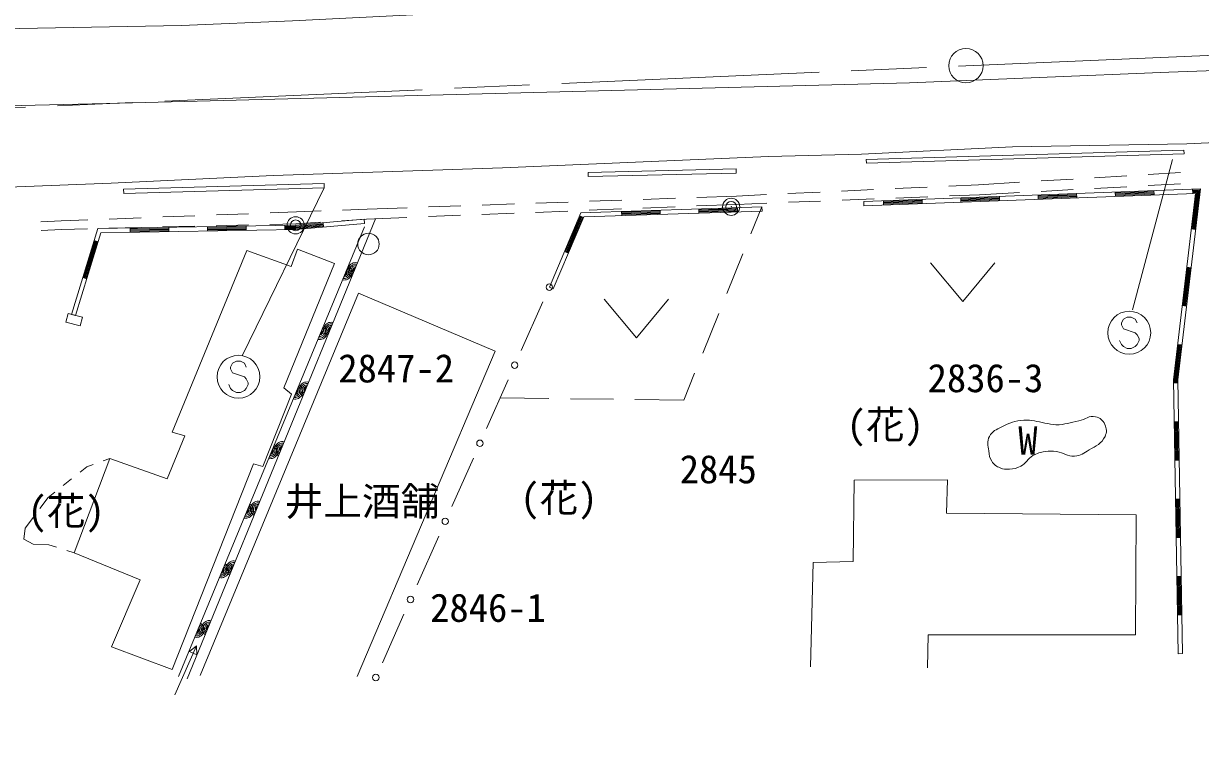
# Model space of a CAD drawing. Units: millimetres, scale not verified. Extents: x 40000 to 680000, y 20000 to 380000.
# Drawn here: x 324500 to 379308, y 247129 to 281200 of the extents above; entities that cross this region are included whole.
import ezdxf
from ezdxf.enums import TextEntityAlignment as Align

# ---------------------------------------------------------------- set-up
doc = ezdxf.new("R2010")
doc.units = ezdxf.units.MM
doc.header["$LTSCALE"] = 1000
doc.header["$PDMODE"] = 32
doc.header["$PDSIZE"] = 500
doc.linetypes.add('CHAIN', pattern=[18.5, 12, -1.5, 3.5, -1.5])
for name, color, linetype, lineweight in [('M-BGD', 7, 'Continuous', 13), ('M-BMK', 2, 'CHAIN', 13), ('M-BMK-OTRS', 5, 'Continuous', 13), ('M-BMK-ROW', 30, 'Continuous', 13), ('M-BMK-SRVR', 3, 'Continuous', 13), ('M-STR-HTXT', 7, 'Continuous', 13), ('M-STR-STRC', 7, 'Continuous', 13)]:
    doc.layers.add(name, color=color, linetype=linetype, lineweight=lineweight)
doc.layers.add('M-BMK-HTXT', color=7, linetype='Continuous')
doc.styles.add('ＭＳ ゴシック', font='')
doc.styles.get('ＭＳ ゴシック').set_extended_font_data('MS Gothic')

msp = doc.modelspace()

# ---------------------------------------------------------------- linework, layer by layer
at = {"layer": 'M-BGD'}
for p, q in [((374378, 274023), (375875, 274113)), ((376874, 274173), (378371, 274263)), ((379306, 273504), (363626, 272919)), ((365087, 273516), (366586, 273587)), ((367584, 273634), (368971, 273699)), ((368971, 273699), (370884, 273814)), ((371883, 273873), (373380, 273963)), ((374381, 273522), (375878, 273602)), ((376877, 273656), (378375, 273736)), ((378248, 264609), (379306, 273504)), ((350857, 272926), (352356, 272979)), ((353355, 273015), (354854, 273068)), ((355854, 273103), (357707, 273169)), ((357707, 273169), (359094, 273234)), ((360093, 273281), (361591, 273352)), ((362590, 273399), (364088, 273469)), ((362618, 272978), (364117, 273037)), ((379079, 273295), (363633, 272719)), ((364548, 272953), (364555, 272753)), ((366348, 272980), (364549, 272913)), ((365116, 273077), (366615, 273137)), ((366354, 272820), (366346, 273020)), ((367614, 273177), (369012, 273233)), ((368145, 273087), (368153, 272888)), ((369945, 273115), (368147, 273047)), ((369947, 273075), (368148, 273007)), ((369948, 273035), (368150, 272967)), ((369950, 272995), (368151, 272927)), ((369012, 273233), (370886, 273334)), ((369951, 272955), (369944, 273155)), ((371743, 273222), (371750, 273022)), ((373543, 273249), (371744, 273182)), ((373544, 273209), (371746, 273142)), ((373546, 273169), (371747, 273102)), ((373547, 273129), (371749, 273062)), ((371884, 273387), (373382, 273468)), ((373549, 273089), (373541, 273289)), ((375340, 273356), (375348, 273156)), ((377140, 273383), (375342, 273316)), ((377142, 273343), (375343, 273276)), ((377143, 273303), (375345, 273236)), ((377145, 273263), (375346, 273196)), ((377146, 273223), (377139, 273423)), ((378048, 264619), (379079, 273295)), ((378923, 271637), (379125, 273337)), ((378945, 273290), (378938, 273490)), ((379260, 273462), (378939, 273450)), ((378941, 273410), (379215, 273420)), ((379170, 273379), (378942, 273370)), ((378944, 273330), (379125, 273337)), ((379170, 273379), (378962, 271632)), ((379002, 271627), (379215, 273420)), ((379260, 273462), (379042, 271623)), ((335981, 272388), (337214, 272435)), ((337214, 272435), (338362, 272478)), ((339361, 272516), (340509, 272560)), ((340509, 272560), (342362, 272625)), ((343362, 272661), (344861, 272714)), ((345860, 272749), (347359, 272802)), ((348348, 272411), (349846, 272471)), ((348359, 272838), (349858, 272891)), ((350458, 272394), (358884, 272671)), ((350592, 272198), (358891, 272471)), ((350846, 272510), (352344, 272569)), ((352349, 272456), (352355, 272256)), ((352350, 272416), (354149, 272475)), ((352352, 272376), (354151, 272435)), ((353344, 272609), (354842, 272668)), ((354154, 272315), (354148, 272515)), ((355842, 272708), (357723, 272782)), ((355947, 272574), (355954, 272374)), ((355948, 272534), (357747, 272593)), ((355950, 272494), (357749, 272553)), ((355951, 272454), (357750, 272513)), ((355952, 272414), (357751, 272473)), ((357723, 272782), (359121, 272838)), ((357753, 272433), (357746, 272633)), ((358376, 271414), (358884, 272671)), ((358884, 272671), (358891, 272471)), ((360120, 272878), (361619, 272938)), ((363633, 272719), (363626, 272919)), ((366349, 272940), (364551, 272873)), ((366351, 272900), (364552, 272833)), ((366352, 272860), (364554, 272793)), ((325300, 271967), (326254, 272014)), ((326254, 272014), (327487, 272062)), ((328486, 272100), (329985, 272158)), ((330985, 272196), (332483, 272253)), ((340884, 272116), (332126, 250695)), ((333483, 272292), (334982, 272349)), ((335974, 271849), (337178, 271878)), ((337171, 271807), (340365, 272093)), ((338461, 271882), (337173, 271767)), ((337178, 271878), (338325, 271955)), ((337182, 271607), (340383, 271893)), ((338458, 271922), (338476, 271723)), ((339323, 272022), (340471, 272100)), ((340365, 272093), (340383, 271893)), ((340471, 272100), (342352, 272174)), ((343351, 272214), (344850, 272273)), ((345849, 272312), (347348, 272372)), ((348986, 268930), (350458, 272394)), ((349170, 268852), (350592, 272198)), ((349727, 270571), (350431, 272227)), ((349764, 270555), (350468, 272212)), ((349801, 270540), (350505, 272196)), ((349837, 270524), (350541, 272180)), ((350578, 272165), (350394, 272243)), ((352353, 272336), (354152, 272395)), ((352354, 272296), (354153, 272355)), ((325318, 271570), (326272, 271617)), ((326272, 271617), (327476, 271646)), ((326730, 267661), (327953, 271657)), ((326921, 267602), (328102, 271460)), ((327953, 271657), (337171, 271807)), ((328102, 271460), (337182, 271607)), ((328476, 271670), (329975, 271706)), ((329464, 271682), (329467, 271482)), ((329465, 271642), (331264, 271671)), ((329465, 271602), (331265, 271631)), ((329466, 271562), (331266, 271591)), ((329466, 271522), (331266, 271551)), ((330975, 271730), (332475, 271765)), ((331267, 271511), (331264, 271711)), ((331717, 250810), (340372, 271741)), ((333063, 271740), (333067, 271540)), ((333064, 271700), (334864, 271729)), ((333065, 271660), (334864, 271689)), ((333065, 271620), (334865, 271649)), ((333066, 271580), (334866, 271609)), ((333474, 271789), (334974, 271825)), ((334866, 271569), (334863, 271769)), ((336663, 271798), (336666, 271598)), ((336664, 271758), (337173, 271767)), ((337175, 271727), (336664, 271718)), ((336665, 271678), (337177, 271687)), ((337180, 271647), (336666, 271638)), ((337175, 271727), (338465, 271842)), ((338468, 271802), (337177, 271687)), ((337180, 271647), (338472, 271762)), ((378883, 271641), (379081, 271618)), ((327295, 269370), (327822, 271091)), ((327333, 269358), (327860, 271080)), ((327371, 269347), (327898, 271068)), ((327410, 269335), (327936, 271056)), ((327975, 271044), (327783, 271103)), ((349690, 270586), (349874, 270508)), ((357252, 268633), (358002, 270487)), ((366736, 270056), (368236, 268256)), ((368236, 268256), (369736, 270056)), ((378498, 268062), (378710, 269849)), ((378537, 268057), (378750, 269845)), ((378577, 268052), (378789, 269840)), ((378617, 268048), (378829, 269835)), ((378869, 269830), (378670, 269854)), ((327257, 269382), (327448, 269323)), ((348986, 268930), (349170, 268852)), ((347675, 265980), (348681, 268245)), ((351541, 268373), (353041, 266573)), ((353041, 266573), (354541, 268373)), ((378458, 268067), (378656, 268043)), ((326730, 267661), (326921, 267602)), ((356127, 265852), (356877, 267706)), ((375902, 267533), (375720, 267442)), ((376084, 267533), (375902, 267533)), ((376266, 267442), (376084, 267533)), ((375720, 267442), (375629, 267260)), ((375629, 267260), (375629, 267169)), ((375629, 267169), (375720, 266987)), ((375720, 266987), (376266, 266805)), ((376357, 267260), (376266, 267442)), ((375629, 266260), (375538, 266442)), ((376266, 266805), (376357, 266715)), ((376357, 266715), (376447, 266533)), ((376447, 266442), (376357, 266260)), ((376447, 266533), (376447, 266442)), ((375720, 266169), (375629, 266260)), ((375902, 266078), (375720, 266169)), ((376084, 266078), (375902, 266078)), ((376266, 266169), (376084, 266078)), ((376357, 266260), (376266, 266169)), ((378283, 266261), (378088, 264617)), ((378128, 264615), (378323, 266256)), ((378363, 266252), (378168, 264613)), ((378208, 264611), (378403, 266247)), ((378244, 266266), (378442, 266242)), ((334236, 265391), (334145, 265209)), ((334418, 265482), (334236, 265391)), ((334600, 265482), (334418, 265482)), ((334782, 265391), (334600, 265482)), ((334873, 265209), (334782, 265391)), ((334145, 265209), (334145, 265119)), ((334145, 265119), (334236, 264937)), ((334236, 264937), (334782, 264755)), ((334782, 264755), (334873, 264664)), ((355244, 263669), (355752, 264925)), ((334145, 264209), (334054, 264391)), ((334236, 264119), (334145, 264209)), ((334873, 264209), (334782, 264119)), ((334873, 264664), (334964, 264482)), ((334964, 264391), (334873, 264209)), ((334964, 264482), (334964, 264391)), ((346059, 262346), (347065, 264610)), ((378267, 251866), (378048, 264619)), ((378051, 264464), (378251, 264467)), ((378091, 264464), (378088, 264617)), ((378128, 264615), (378131, 264465)), ((378171, 264466), (378168, 264613)), ((378208, 264611), (378211, 264466)), ((378467, 251869), (378248, 264609)), ((334418, 264028), (334236, 264119)), ((334600, 264028), (334418, 264028)), ((334782, 264119), (334600, 264028)), ((346694, 263776), (348969, 263747)), ((349969, 263735), (351969, 263710)), ((352969, 263697), (355244, 263669)), ((378281, 262667), (378082, 262664)), ((378152, 260865), (378122, 262665)), ((378192, 260866), (378162, 262665)), ((378232, 260866), (378202, 262666)), ((378272, 260867), (378242, 262667)), ((328517, 260959), (328213, 260846)), ((344443, 258711), (345449, 260975)), ((327440, 260559), (327132, 260316)), ((327744, 260672), (327440, 260559)), ((378112, 260864), (378312, 260868)), ((326740, 260005), (326348, 259695)), ((325956, 259385), (325648, 259141)), ((325648, 259141), (325261, 258625)), ((378343, 259068), (378143, 259065)), ((378214, 257265), (378183, 259065)), ((378254, 257266), (378223, 259066)), ((378294, 257267), (378263, 259067)), ((378334, 257268), (378303, 259067)), ((324961, 258225), (324573, 257708)), ((324573, 257708), (324511, 257194)), ((324511, 257194), (324947, 256960)), ((342827, 255076), (343833, 257340)), ((378174, 257265), (378374, 257268)), ((324947, 256960), (325679, 256929)), ((325679, 256929), (326031, 256821)), ((326509, 256674), (326861, 256565)), ((378405, 255468), (378205, 255465)), ((378276, 253666), (378245, 255466)), ((378316, 253667), (378285, 255466)), ((378356, 253667), (378325, 255467)), ((378396, 253668), (378365, 255468)), ((341211, 251441), (342217, 253706)), ((378236, 253665), (378436, 253669)), ((331544, 249944), (332550, 252233)), ((332227, 251965), (332550, 252233)), ((332550, 252233), (332571, 251814)), ((332571, 251814), (332227, 251965)), ((378267, 251866), (378467, 251869))]:
    msp.add_line(p, q, dxfattribs=at)
for points in [[(363746, 274878), (378541, 275313), (378547, 275134), (363751, 274699)], [(350794, 274271), (357685, 274432), (357689, 274236), (350799, 274075)], [(329158, 273493), (338498, 273760), (338504, 273552), (329164, 273285)], [(334904, 270638), (336960, 269890), (337261, 270700), (338975, 270036), (336628, 264240), (336976, 263950), (335636, 260574), (335210, 260709), (331420, 251134), (328595, 252183), (329935, 255309), (326861, 256565), (328517, 260959), (331186, 260013), (332006, 262014), (331414, 262180)], [(326580, 267700), (327244, 267525), (327140, 267129), (326475, 267305)]]:
    msp.add_lwpolyline(points, close=True, dxfattribs=at)
for points in [[(332723, 250855), (340097, 268641), (346461, 265946), (340035, 250809)], [(361144, 251261), (361268, 256111), (363127, 256153), (363184, 259946), (367529, 259965), (367481, 258414), (376316, 258332), (376280, 252742), (366622, 252750), (366591, 251213)]]:
    msp.add_lwpolyline(points, dxfattribs=at)
for centre, radius in [((340563, 270936), 500), ((348986, 268930), 150), ((375993, 266805), 1000), ((334509, 264755), 1000), ((347370, 265295), 150), ((345754, 261660), 150), ((344138, 258026), 150), ((342522, 254391), 150), ((340906, 250756), 150)]:
    msp.add_circle(centre, radius, dxfattribs=at)
for centre, radius, start, end in [((339434, 269613), 354, 256.331, 58.7362), ((339434, 269613), 283, 258.555, 56.5121), ((339434, 269613), 212, 262.3014, 52.7658), ((339434, 269613), 142, 270.0131, 45.0541), ((339434, 269613), 100, 280.3308, 34.7364), ((339961, 269715), 354, 76.5593, 238.9645), ((339961, 269715), 283, 78.7833, 236.7404), ((339961, 269715), 212, 82.5297, 232.9941), ((339961, 269715), 142, 90.2414, 225.2824), ((339961, 269715), 100, 100.559, 214.9647), ((338287, 266841), 354, 256.331, 58.7362), ((338287, 266841), 283, 258.555, 56.5121), ((338287, 266841), 212, 262.3014, 52.7658), ((338287, 266841), 142, 270.0131, 45.0541), ((338826, 266939), 354, 76.5593, 238.9645), ((338826, 266939), 283, 78.7833, 236.7404), ((338826, 266939), 212, 82.5297, 232.9941), ((338826, 266939), 142, 90.2414, 225.2824), ((338826, 266939), 100, 100.559, 214.9647), ((338287, 266841), 100, 280.3308, 34.7364), ((337141, 264068), 354, 256.331, 58.7362), ((337141, 264068), 283, 258.555, 56.5121), ((337141, 264068), 212, 262.3014, 52.7658), ((337690, 264162), 354, 76.5593, 238.9645), ((337690, 264162), 283, 78.7833, 236.7404), ((337690, 264162), 212, 82.5297, 232.9941), ((337690, 264162), 142, 90.2414, 225.2824), ((337690, 264162), 100, 100.559, 214.9647), ((337141, 264068), 142, 270.0131, 45.0541), ((337141, 264068), 100, 280.3308, 34.7364), ((335994, 261296), 354, 256.331, 58.7362), ((335994, 261296), 283, 258.555, 56.5121), ((335994, 261296), 212, 262.3014, 52.7658), ((336555, 261385), 354, 76.5593, 238.9645), ((336555, 261385), 283, 78.7833, 236.7404), ((336555, 261385), 212, 82.5297, 232.9941), ((336555, 261385), 142, 90.2414, 225.2824), ((336555, 261385), 100, 100.559, 214.9647), ((335994, 261296), 142, 270.0131, 45.0541), ((335994, 261296), 100, 280.3308, 34.7364), ((334848, 258524), 354, 256.331, 58.7362), ((334848, 258524), 283, 258.555, 56.5121), ((335420, 258608), 354, 76.5593, 238.9645), ((335420, 258608), 283, 78.7833, 236.7404), ((335420, 258608), 212, 82.5297, 232.9941), ((335420, 258608), 142, 90.2414, 225.2824), ((335420, 258608), 100, 100.559, 214.9647), ((334848, 258524), 212, 262.3014, 52.7658), ((334848, 258524), 142, 270.0131, 45.0541), ((334848, 258524), 100, 280.3308, 34.7364), ((333702, 255752), 354, 256.331, 58.7362), ((333702, 255752), 283, 258.555, 56.5121), ((334284, 255831), 354, 76.5593, 238.9645), ((334284, 255831), 283, 78.7833, 236.7404), ((334284, 255831), 212, 82.5297, 232.9941), ((334284, 255831), 142, 90.2414, 225.2824), ((333702, 255752), 212, 262.3014, 52.7658), ((333702, 255752), 142, 270.0131, 45.0541), ((333702, 255752), 100, 280.3308, 34.7364), ((334284, 255831), 100, 100.559, 214.9647), ((332555, 252979), 354, 256.331, 58.7362), ((332555, 252979), 283, 258.555, 56.5121), ((333149, 253054), 354, 76.5593, 238.9645), ((333149, 253054), 283, 78.7833, 236.7404), ((333149, 253054), 212, 82.5297, 232.9941), ((332555, 252979), 212, 262.3014, 52.7658), ((332555, 252979), 142, 270.0131, 45.0541), ((332555, 252979), 100, 280.3308, 34.7364), ((333149, 253054), 142, 90.2414, 225.2824), ((333149, 253054), 100, 100.559, 214.9647)]:
    msp.add_arc(centre, radius, start, end, dxfattribs=at)
msp.add_open_spline([(369476, 261981), (369607, 262233), (369799, 262295), (370051, 262424), (370425, 262617), (370663, 262702), (371083, 262736), (371469, 262767), (371683, 262661), (372066, 262604), (372266, 262575), (372376, 262520), (372578, 262521), (373001, 262524), (373230, 262622), (373645, 262708), (373952, 262772), (374121, 262967), (374427, 262895), (374640, 262845), (374762, 262733), (374856, 262535), (374949, 262339), (374953, 262178), (374863, 261981), (374706, 261635), (374445, 261551), (374122, 261351), (373877, 261199), (373731, 261082), (373444, 261060), (373107, 261034), (372941, 261233), (372606, 261275), (372399, 261301), (372278, 261308), (372073, 261275), (371842, 261238), (371708, 261204), (371505, 261088), (371249, 260941), (371199, 260726), (370937, 260589), (370750, 260491), (370623, 260470), (370411, 260458), (370240, 260448), (370133, 260446), (369975, 260513), (369796, 260589), (369695, 260663), (369587, 260825), (369479, 260986), (369472, 261110), (369449, 261303), (369417, 261566), (369355, 261745), (369476, 261981)], degree=3, knots=[0, 0, 0, 0, 1, 1, 1, 2, 2, 2, 3, 3, 3, 4, 4, 4, 5, 5, 5, 6, 6, 6, 7, 7, 7, 8, 8, 8, 9, 9, 9, 10, 10, 10, 11, 11, 11, 12, 12, 12, 13, 13, 13, 14, 14, 14, 15, 15, 15, 16, 16, 16, 17, 17, 17, 18, 18, 18, 19, 19, 19, 19], dxfattribs=at)
at = {"layer": 'M-BMK'}
msp.add_lwpolyline([(68268, 274138), (168381, 272860), (203217, 273151), (232157, 273752), (268212, 274912), (294116, 275960), (368384, 279238), (393853, 280327), (404309, 280679), (412466, 280823), (421969, 280663), (435529, 279970), (447275, 278909), (459001, 277338), (468168, 275817), (484795, 272156), (497183, 268846), (513478, 263683), (538927, 255638), (563983, 247704)], dxfattribs=at)
at = {"layer": 'M-BMK-OTRS'}
for points in [[(195391, 277124), (212005, 277795), (226895, 278227), (239372, 278587), (252041, 278899), (264398, 279380), (275542, 279788), (304987, 280653), (315902, 280821), (331862, 281109), (337025, 281325), (349166, 281926), (364357, 282454), (375344, 282934)], [(383364, 275814), (378681, 275597), (370559, 275461), (363530, 275125), (359193, 275016), (346801, 274487), (336123, 274125), (328580, 273762), (311005, 273085), (289444, 272115), (285369, 270234), (282820, 268577), (279916, 266013)]]:
    msp.add_lwpolyline(points, dxfattribs=at)
at = {"layer": 'M-BMK-ROW'}
for centre in [(357454, 272671), (337171, 271807)]:
    msp.add_circle(centre, 400, dxfattribs=at)
for p in [(357454, 272671), (337171, 271807)]:
    msp.add_point(p, dxfattribs=at)
at = {"layer": 'M-BMK-SRVR'}
msp.add_circle((368384, 279238), 800, dxfattribs=at)
at = {"layer": 'M-STR-HTXT'}
for p, q in [((378010, 274878), (376140, 267867)), ((338504, 273552), (334704, 265768))]:
    msp.add_line(p, q, dxfattribs=at)
at = {"layer": 'M-STR-STRC'}
msp.add_lwpolyline([(279403, 276309), (297986, 276723), (310439, 277060), (328366, 277472), (365759, 278439), (377828, 278943), (394345, 279520), (403820, 279880), (419581, 279880), (429056, 279556), (445646, 278223), (453031, 277250), (466306, 275341), (474592, 273864), (484858, 271534), (496851, 268532), (507445, 265594), (538371, 255331), (554215, 250244), (563800, 247129)], dxfattribs=at)

# ---------------------------------------------------------------- texts
at = {"layer": 'M-BGD', "style": 'ＭＳ ゴシック'}
for s, p in [('(花)', (364627, 262524)), ('W', (371272, 261783)), ('井上酒舗', (340264, 258958)), ('(花)', (349429, 259119)), ('(花)', (326485, 258514))]:
    msp.add_text(s, height=1320, dxfattribs=at).set_placement(p, align=Align.MIDDLE_CENTER)
at = {"layer": 'M-BMK-HTXT', "style": 'ＭＳ ゴシック'}
for s, p in [('2847-2', (341853, 264098)), ('2836-3', (369298, 263643)), ('2845', (356855, 259401)), ('2846-1', (346129, 252952))]:
    msp.add_text(s, height=1320, dxfattribs=at).set_placement(p, align=Align.BOTTOM_CENTER)

doc.saveas('drawing.dxf')
